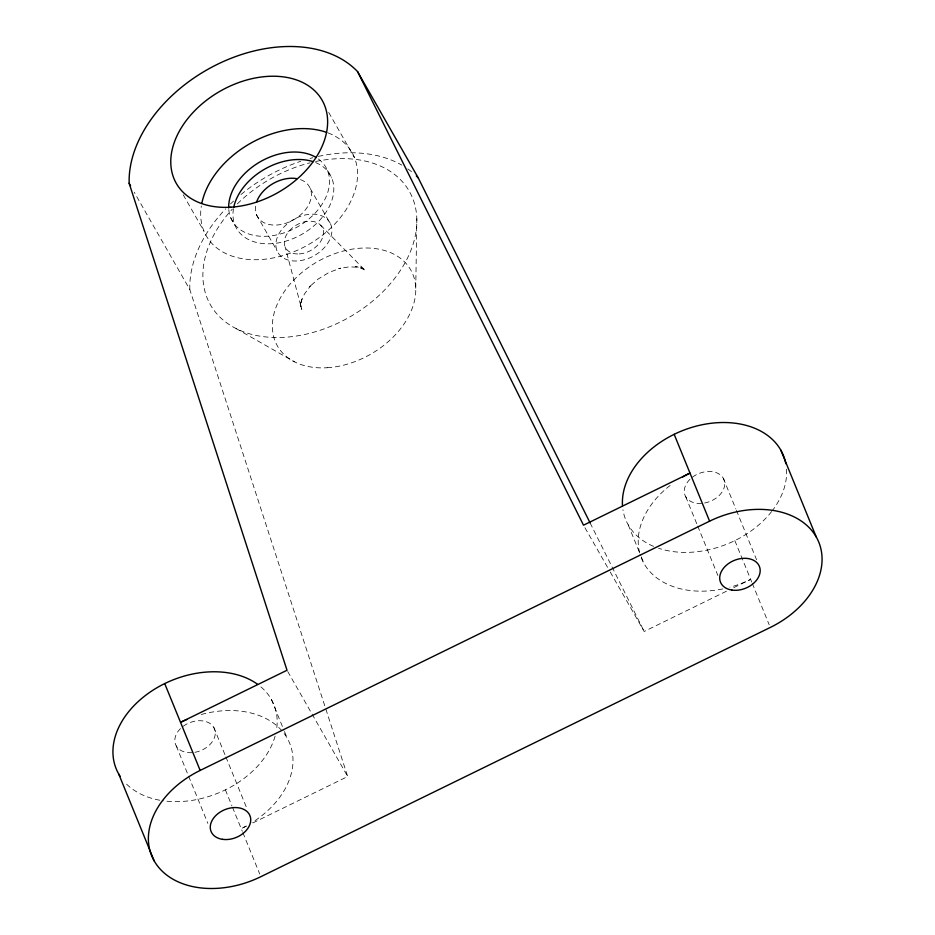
<?xml version="1.0" encoding="UTF-8"?>
<svg xmlns="http://www.w3.org/2000/svg" width="935" height="935" viewBox="0 0 935 935"><rect width="100%" height="100%" fill="white"/><g stroke="black" fill="none" stroke-linecap="round" stroke-linejoin="round"><path stroke-width="0.7" stroke-dasharray="4.67 3.51" d="M415.748 288.272L416.835 218.72M246.408 826.084L241.218 828.632A85.143 60.927 -22.2 0 0 246.115 826.084M252.906 822.905L347.703 776.529L189.828 289.616L134.208 192.189M610.228 572.01L644.18 631.476L727.29 590.815M733.788 587.636L750.665 579.373A85.143 60.927 -22.2 0 1 729.884 587.227M236.099 328.571L294.618 361.892M320.623 225.183L365.503 270.741L359.741 266.533L363.236 269L355.44 266.452L359.075 267.34L349.258 266.826L338.797 268.602L340.457 268.135L328.898 272.517L318.192 279.027L309.088 287.197L310.595 285.748L304.389 294.104L300.602 302.882L301.76 299.071L300.731 306.984L300.392 302.601L301.806 309.462L285.081 246.782M584.948 527.726L609.515 570.747M328.711 112.457L354.342 157.36M327.472 170.509L331.75 178.001M310.256 188.508L330.768 224.435A29.978 20.839 -29.7 0 1 297.307 260.947A29.978 20.839 -29.7 0 1 283.609 227.369A29.978 20.839 -29.7 0 1 330.768 224.435M256.517 214.805L277.017 250.732M230.746 217.843L235.012 225.323M183.225 194.807L203.877 230.98M287.746 671.517L347.703 776.529M590.137 522.969L644.18 631.476M723.316 478.264L735.857 508.991M736.406 510.335L756.579 559.761M734.84 540.605L751.752 582.049M752.301 583.382L769.201 624.779M685.694 496.672L697.148 524.722M697.697 526.066L717.87 575.492M628.191 524.804L640.744 555.554M641.293 556.886L644.016 563.571M271.36 699.38L283.913 730.13M284.462 731.474L287.185 738.147M213.858 727.512L225.312 755.573M225.861 756.906L247.12 809.02M225.393 789.853L231.938 805.9M232.488 807.232L242.305 831.297M242.855 832.629L259.743 874.026M176.248 745.92L207.874 823.408M260.912 686.898A85.143 60.927 -22.2 0 1 276.304 730.948M275.089 736.161A85.143 60.927 -22.2 0 1 162.55 800.687M159.768 800.231A85.143 60.927 -22.2 0 1 125.185 782.724M722.755 588.933A85.143 60.927 -22.2 0 1 640.043 554.233M639.645 552.83A85.143 60.927 -22.2 0 1 670.138 485.44M786.522 469.171A85.143 60.927 -22.2 0 1 772.544 510.358M771.679 511.492A85.143 60.927 -22.2 0 1 658.532 548.237M653.588 546.367A85.143 60.927 -22.2 0 1 622.944 509.774M201.317 714.492A85.143 60.927 -22.2 0 1 288.798 741.256A85.143 60.927 -22.2 0 1 252.088 822.566M315.621 161.51A114.514 79.627 -29.7 0 1 412.417 246.256A114.514 79.627 -29.7 0 1 256.237 335.455A114.514 79.627 -29.7 0 1 232.383 209.043M237.35 203.877A114.514 79.627 -29.7 0 1 310.034 162.807M692.414 477.201A20.979 15.018 -22.2 0 1 723.76 479.141A20.979 15.018 -22.2 0 1 704.219 503.088M701.577 503.416A20.979 15.018 -22.2 0 1 685.25 495.795A20.979 15.018 -22.2 0 1 690.404 478.884M192.119 752.663A20.979 15.018 -22.2 0 1 178.643 730.621A20.979 15.018 -22.2 0 1 213.133 726.413A20.979 15.018 -22.2 0 1 194.76 752.336M328.045 132.899A83.94 58.367 -29.7 0 1 308.515 244.596A83.94 58.367 -29.7 0 1 201.329 206.004M318.344 158.962A53.961 37.517 -29.7 0 1 297.353 226.96A53.961 37.517 -29.7 0 1 228.783 209.475M300.474 179.625A29.978 20.839 -29.7 0 1 307.732 206.471A29.978 20.839 -29.7 0 1 273.067 225.031A29.978 20.839 -29.7 0 1 256.155 203.351M315.691 162.608A53.961 37.517 -29.7 0 1 301.514 234.51A53.961 37.517 -29.7 0 1 233.446 208.809M189.828 289.616A131.905 91.712 -29.7 0 1 225.639 208.879M230.501 203.947A131.905 91.712 -29.7 0 1 233.551 201.048M241.008 194.515A131.905 91.712 -29.7 0 1 300.661 161.311M310.011 158.459A131.905 91.712 -29.7 0 1 312.793 157.723M318.403 156.379A131.905 91.712 -29.7 0 1 401.816 165.109M407.8 168.919A131.905 91.712 -29.7 0 1 412.253 172.297M299.282 253.934A20.979 14.586 -29.7 0 0 322.704 228.385A20.979 14.586 -29.7 0 0 289.698 230.431A20.979 14.586 -29.7 0 0 299.282 253.934M327.203 367.735A76.74 53.365 -29.7 0 0 412.849 274.282A76.74 53.365 -29.7 0 0 292.129 281.786A76.74 53.365 -29.7 0 0 327.203 367.735"/><path stroke-width="1.4" d="M154.181 860.901A85.143 60.927 -22.2 0 1 200.16 770.428L709.607 521.169A85.143 60.927 -22.2 0 1 816.255 536.982A85.143 60.927 -22.2 0 1 770.288 627.455L260.83 876.703A85.143 60.927 -22.2 0 1 154.181 860.901L118.745 774.051M186.86 719.482A85.143 60.927 -22.2 0 0 180.537 722.346L287.022 670.255L129.159 183.33A131.905 91.712 -29.7 0 1 217.551 64.246A131.905 91.712 -29.7 0 1 357.556 71.586L418.225 177.872L590.137 522.969M129.159 183.33L130.596 185.866M357.556 71.586L583.51 525.201L689.983 473.098A85.143 60.927 -22.2 0 0 682.667 477.002M780.818 450.132L816.255 536.982M674.17 434.331L709.607 521.169M164.712 683.578L200.16 770.428M622.5 505.753A85.143 60.927 -22.2 0 1 696.645 426.021A85.143 60.927 -22.2 0 1 785.821 463.725M120.124 776.319A85.143 60.927 -22.2 0 1 151.178 691.362A85.143 60.927 -22.2 0 1 257.581 684.291M201.843 203.164A83.94 58.367 -29.7 0 1 326.689 132.396M228.701 208.002A53.961 37.517 -29.7 0 1 260.187 161.778A53.961 37.517 -29.7 0 1 316.182 157.512M233.703 207.441A53.961 37.517 -29.7 0 1 313.085 161.65M256.541 202.135A29.978 20.839 -29.7 0 1 296.792 178.655M416.332 175.955A131.905 91.712 -29.7 0 1 418.225 177.872M222.483 839.326A20.979 15.018 -22.2 0 0 250.603 818.067A20.979 15.018 -22.2 0 0 218.404 813.298A20.979 15.018 -22.2 0 0 222.483 839.326M731.93 590.078A20.979 15.018 -22.2 0 0 760.05 568.819A20.979 15.018 -22.2 0 0 727.851 564.039A20.979 15.018 -22.2 0 0 731.93 590.078M230.758 207.196A83.94 58.367 -29.7 0 0 324.433 104.977A83.94 58.367 -29.7 0 0 192.4 113.182A83.94 58.367 -29.7 0 0 230.758 207.196"/></g></svg>
